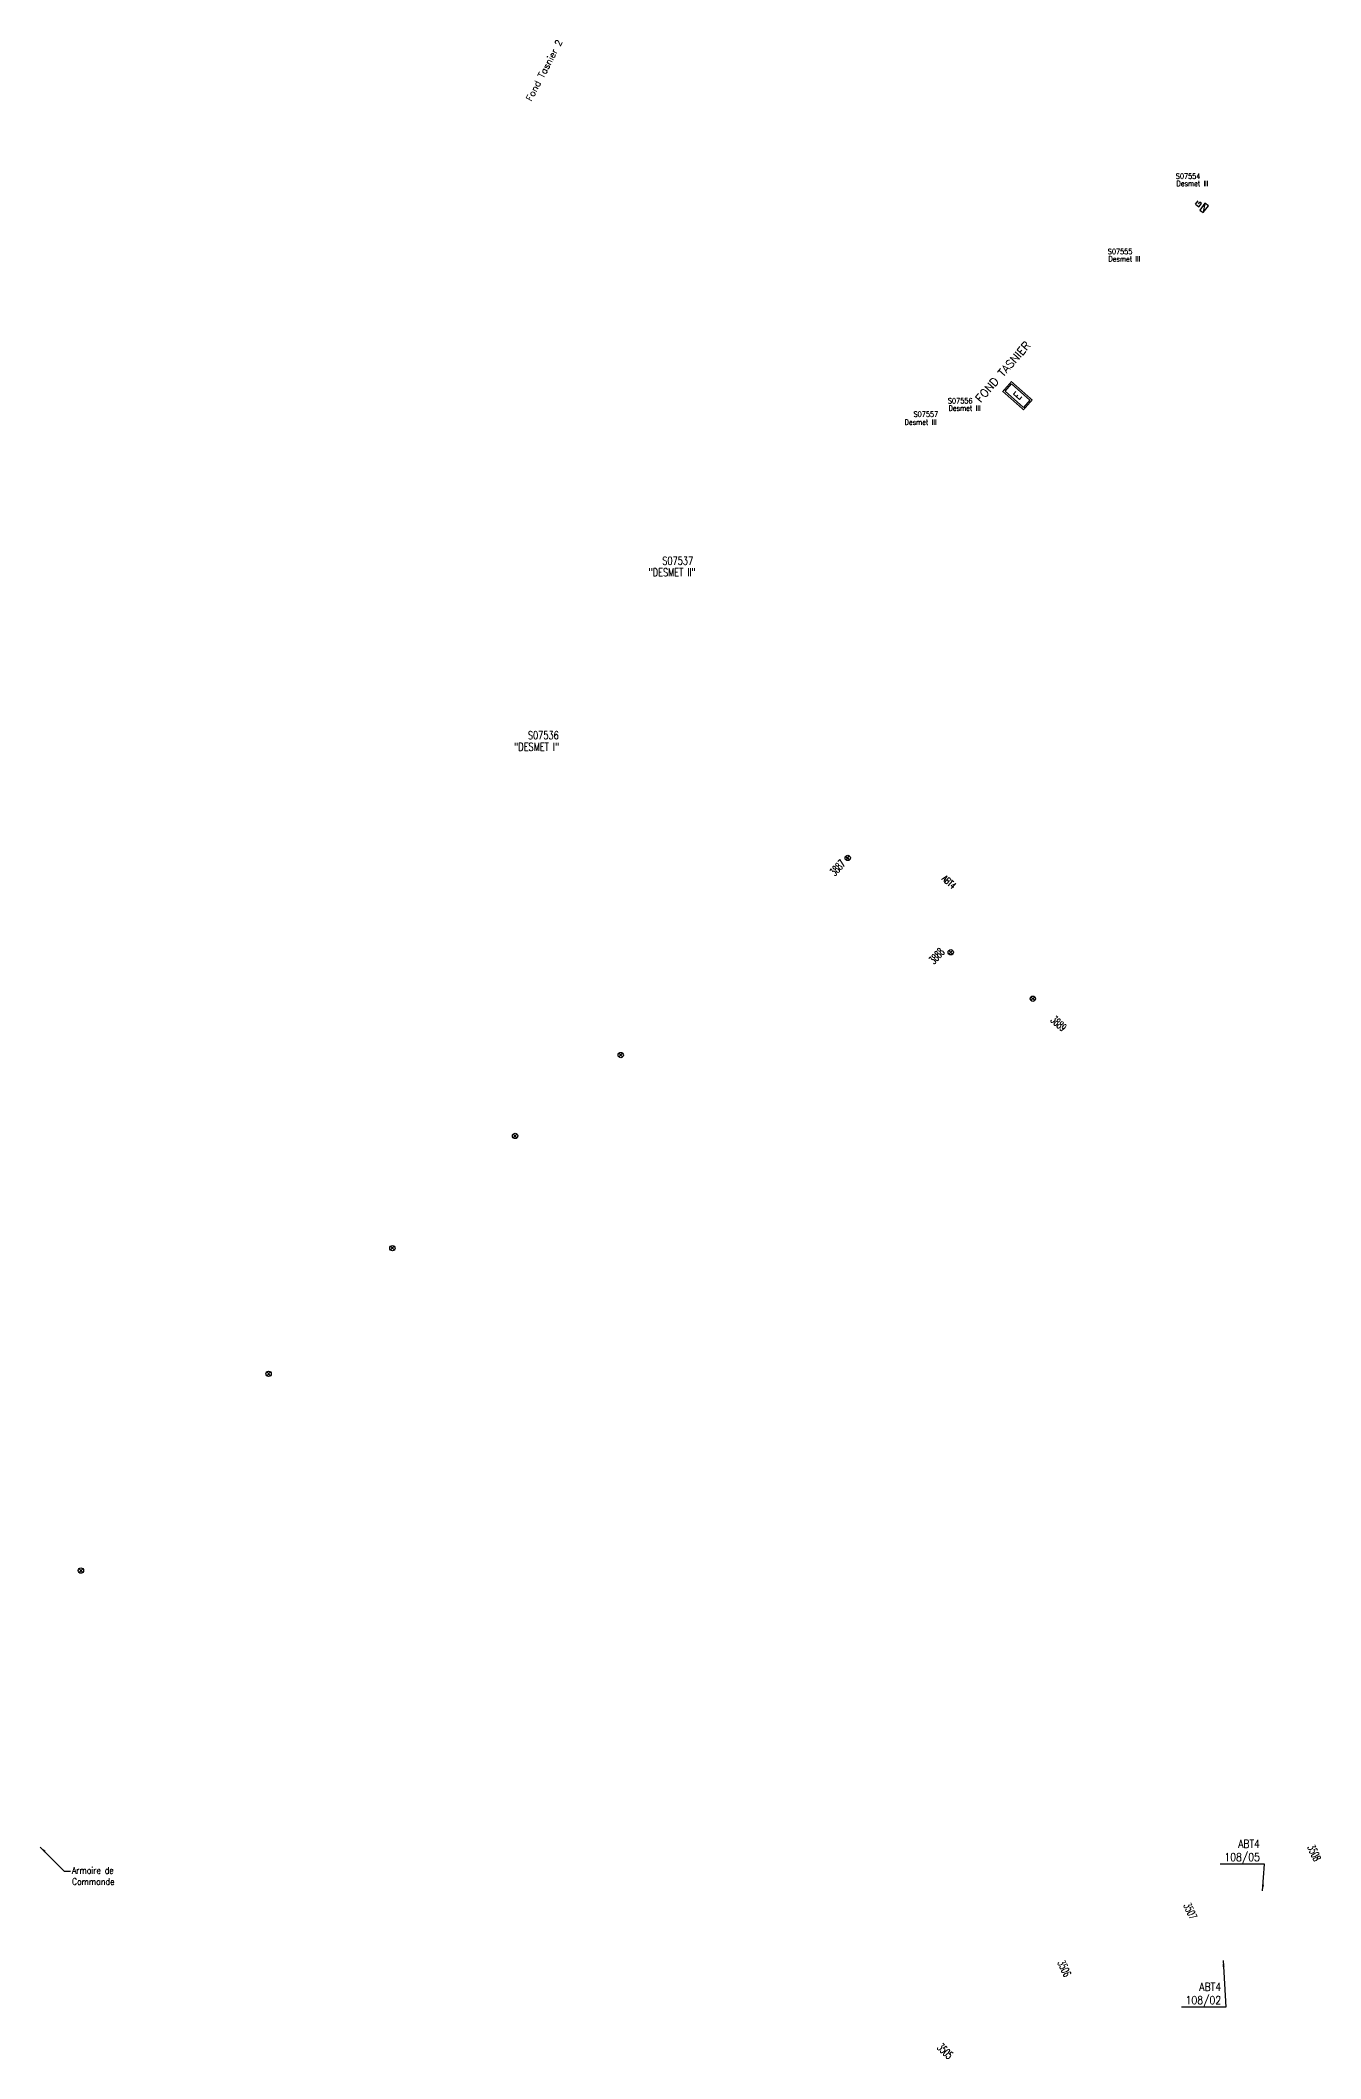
# Model space of a CAD drawing. Header units: millimetres. Extents: x 158997 to 159995, y 156998 to 157974.
# Drawn here: x 159002.9 to 159243, y 157005.2 to 157383.6 of the extents above; entities that cross this region are included whole.
import ezdxf
from ezdxf.enums import TextEntityAlignment as Align

# ---------------------------------------------------------------- set-up
doc = ezdxf.new("R2010")
doc.units = ezdxf.units.MM
doc.layers.get('0').update_dxf_attribs({"linetype": 'CONTINUOUS'})
for name, color, linetype in [('G_210', 7, 'CONTINUOUS'), ('M_200', 7, 'CONTINUOUS'), ('W0430', 7, 'CONTINUOUS'), ('W0432', 7, 'CONTINUOUS'), ('W0469', 7, 'CONTINUOUS'), ('W0991', 7, 'CONTINUOUS')]:
    doc.layers.add(name, color=color, linetype=linetype)
doc.styles.add('M_ROMANS', font='ROMANS.shx', dxfattribs={"width": 0.75})
doc.styles.get("Standard").update_dxf_attribs({"font": 'romans.shx', "width": 0.85})
doc.dimstyles.get("Standard").update_dxf_attribs({"dimtxt": 1.5, "dimasz": 1.2, "dimexe": 0.625, "dimexo": 0.625, "dimgap": 0.25, "dimtad": 1, "dimdec": 1, "dimzin": 0, "dimdsep": 46, "dimtxsty": 'Standard', "dimcen": -0.5, "dimadec": 0, "dimazin": 0, "dimtfac": 1, "dimtdec": 1, "dimtmove": 0, "dimatfit": 3, "dimfxl": 0, "dimtolj": 1, "dimtzin": 0, "dimarcsym": 0})

# ---------------------------------------------------------------- blocks, each defined once
blk = doc.blocks.new('T469')
at = {"color": 0, "linetype": 'Continuous', "flags": 128}
for points in [[(-0.35, 0.35), (0.35, -0.35)], [(-0.35, -0.35), (0.35, 0.35)]]:
    blk.add_lwpolyline(points, dxfattribs=at)
at = {"color": 0, "linetype": 'Continuous'}
blk.add_circle((0, 0), 0.5, dxfattribs=at)
blk = doc.blocks.new('*U8')
at = {"layer": 'M_200', "color": 0, "linetype": 'Continuous', "const_width": 0.35, "flags": 128}
blk.add_lwpolyline([(4.03, 8.56), (4.03, 0), (0, 0), (0, 8.56)], close=True, dxfattribs=at)
at = {"layer": 'M_200', "color": 0, "linetype": 'Continuous'}
blk.add_lwpolyline([(0.5, 8.06), (3.53, 8.06), (3.53, 0.5), (0.5, 0.5)], close=True, dxfattribs=at)
at = {"layer": 'M_200', "insert": (2.02, 4.28), "char_height": 2.5, "width": 4.032, "attachment_point": 5}
blk.add_mtext('E', dxfattribs=at)
at = {"layer": 'M_200', "color": 0, "linetype": 'Continuous', "width": 0.85}
for tag, p in [('NUM', (2, 17.06)), ('NOM', (2, 10.65))]:
    blk.add_attdef(tag, text='', height=4, dxfattribs=at).set_placement(p, align=Align.MIDDLE)
at = {"layer": 'M_200', "color": 0, "linetype": 'Continuous', "style": 'M_ROMANS', "width": 0.75, "flags": 3}
for tag, p in [('DEF_COUP', (1.87, -5.49)), ('DEF_LEG', (1.87, -2.99)), ('DEF_TYPE', (1.87, -7.99))]:
    blk.add_attdef(tag, text='', height=1.2, dxfattribs=at).set_placement(p, align=Align.MIDDLE)
blk = doc.blocks.new('T432')
at = {"flags": 128}
for points in [[(0.8, 0.8), (-0.8, 0.8)], [(-0.8, 0.8), (-0.8, 0)], [(0.8, 0.8), (-0.8, 0)], [(-0.8, 0), (0.8, 0)], [(-0.4, 2.1), (-0.4, 1.3)], [(-0.4, 1.3), (0.4, 1.3)], [(-0.39, 2.1), (0.41, 2.1)], [(0, 1.7), (0.4, 1.7)], [(0.4, 1.3), (0.4, 1.7)], [(0.8, 0), (0.8, 0.8)]]:
    blk.add_lwpolyline(points, dxfattribs=at)

msp = doc.modelspace()

# ---------------------------------------------------------------- block references
at = {"layer": 'M_200', "xscale": 0.6062306721952772, "yscale": 0.6062306721952772, "zscale": 0.6062306721952772, "rotation": 48.60971325816164}
msp.add_blockref('*U8', (159187.3, 157314.34), dxfattribs=at)
at = {"layer": 'W0432', "rotation": 53.00427353631266}
msp.add_blockref('T432', (159221.49, 157351.93), dxfattribs=at)
at = {"layer": 'W0469', "color": 252}
for p, rotation in [((159154.32, 157230.3), 8.613748321913206), ((159173.65, 157212.62), 0.4773666183435717)]:
    msp.add_blockref('T469', p, dxfattribs=dict(at, rotation=rotation))
for p in [(159189.04, 157203.9), (159111.73, 157193.35), (159091.92, 157178.19), (159068.9, 157157.15), (159045.68, 157133.58), (159010.47, 157096.7)]:
    msp.add_blockref('T469', p, dxfattribs=at)

# ---------------------------------------------------------------- texts
at = {"layer": 'G_210', "color": 252, "width": 0.85}
for s, p in [('S07554', (159215.86, 157357.63)), ('Desmet III', (159215.99, 157356.25)), ('S07555', (159203.1, 157343.5)), ('Desmet III', (159203.22, 157342.12)), ('S07557', (159166.67, 157313)), ('S07556', (159173.11, 157315.52)), ('Desmet III', (159173.23, 157314.14)), ('Desmet III', (159164.99, 157311.51))]:
    msp.add_text(s, height=1, dxfattribs=at).set_placement(p)
at = {"layer": 'M_200', "color": 252}
msp.add_text('FOND TASNIER', height=1.5, rotation=48.6988, dxfattribs=at).set_placement((159179.27, 157315.57))
at = {"layer": 'W0430', "color": 252, "linetype": 'Continuous', "width": 0.6}
msp.add_text('ABT4', height=1.25, rotation=317.3875, dxfattribs=at).set_placement((159171.86, 157226.29))
at = {"layer": 'W0430', "color": 252, "linetype": 'Continuous'}
for s, insert, char_height, attachment_point in [('\\A1;ABT4\\P108/05', (159231.64, 157041.72), 1.5, 9), ('\\A1;Armoire de\\PCommande', (159008.78, 157041.1), 1.25, 1), ('\\A1;ABT4\\P108/02', (159224.37, 157014.9), 1.5, 9)]:
    msp.add_mtext(s, dxfattribs=dict(at, insert=insert, char_height=char_height, attachment_point=attachment_point))
at = {"layer": 'W0432', "color": 252, "width": 0.75}
for s, p in [('"DESMET II"', (159116.96, 157283.11)), ('S07537', (159119.53, 157285.28)), ('S07536', (159094.32, 157252.56)), ('"DESMET I"', (159091.74, 157250.4))]:
    msp.add_text(s, height=1.5, dxfattribs=at).set_placement(p)
at = {"layer": 'W0469', "color": 252, "width": 0.6}
for s, rotation, p in [('3887', 47.6361, (159151.92, 157226.81)), ('3888', 47.6361, (159170.52, 157210.27)), ('3889', 317.8198, (159192.24, 157199.74))]:
    msp.add_text(s, height=1.5, rotation=rotation, dxfattribs=at).set_placement(p)
at = {"layer": 'W0469', "color": 252, "linetype": 'Continuous', "width": 0.6}
for s, rotation, p in [('3508', 294.9013, (159240.51, 157044.84)), ('3507', 294.8675, (159217.26, 157033.94)), ('3506', 295.2572, (159193.63, 157023.17)), ('3505', 315.8129, (159170.96, 157007.13))]:
    msp.add_text(s, height=1.5, rotation=rotation, dxfattribs=at).set_placement(p)
at = {"layer": 'W0991', "color": 252}
msp.add_text('Fond Tasnier 2', height=1.25, rotation=62.4703, dxfattribs=at).set_placement((159094.98, 157372.05))

# ---------------------------------------------------------------- leaders
at = {"layer": 'W0430', "color": 252, "linetype": 'Continuous', "annotation_type": 0, "has_hookline": 1, "hookline_direction": 0, "text_width": 8.75}
msp.add_leader([(159002.85, 157044.86), (159007.33, 157040.35), (159008.53, 157040.35)], dimstyle='Standard', override={"dimgap": 0.25, "dimtad": 0}, dxfattribs=at)
at = {"layer": 'W0430', "color": 252, "linetype": 'Continuous', "annotation_type": 0, "has_hookline": 1, "hookline_direction": 1, "text_width": 6.86}
for points in [[(159232.14, 157036.65), (159232.51, 157041.68), (159231.31, 157041.68)], [(159224.76, 157023.6), (159225.24, 157014.86), (159224.04, 157014.86)]]:
    msp.add_leader(points, dimstyle='Standard', dxfattribs=at)

doc.saveas('drawing.dxf')
